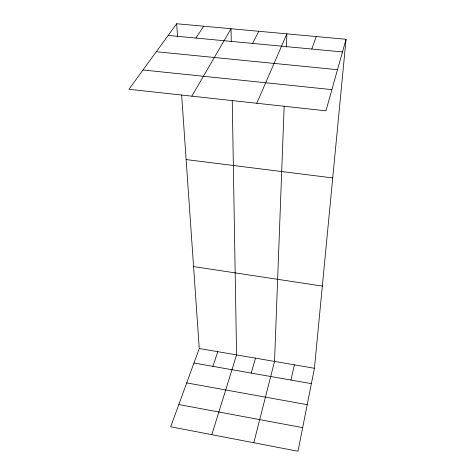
<?xml version="1.0" encoding="UTF-8"?>
<svg xmlns="http://www.w3.org/2000/svg" width="475" height="475" viewBox="0 0 475 475"><rect width="100%" height="100%" fill="white"/><g stroke="black" fill="none" stroke-linecap="round" stroke-linejoin="round"><path stroke-width="0.71" d="M284.157 106.198L274.544 361.428L253.81 442.753M286.383 47.114L286.882 33.856L256.797 103.265M181.634 94.988L199.268 348.508L170.691 426.77L297.985 451.25L314.432 368.273L346.049 39.282L176.676 23.75L128.951 89.288L325.927 110.823L346.049 39.282M290.943 380.059L294.393 364.836M251.239 373.095L255.467 358.15M211.826 434.678L236.562 354.908L232.251 100.522M212.877 366.367L217.829 351.696M311.796 49.038L316.255 36.551M252.605 43.427L258.768 31.279M191.858 96.17L231.034 28.738L231.26 41.883M195.932 38.053L203.674 26.226M168.18 35.423L342.487 51.947M156.305 51.728L337.493 69.7M143.011 69.979L331.883 89.638M186.123 159.576L332.726 177.935M193.568 266.57L322.329 286.081M199.268 348.508L314.432 368.273M193.96 363.048L311.386 383.646M186.705 382.909L307.212 404.682M178.808 404.54L302.664 427.631M176.676 23.75L177.602 37.05"/></g></svg>
